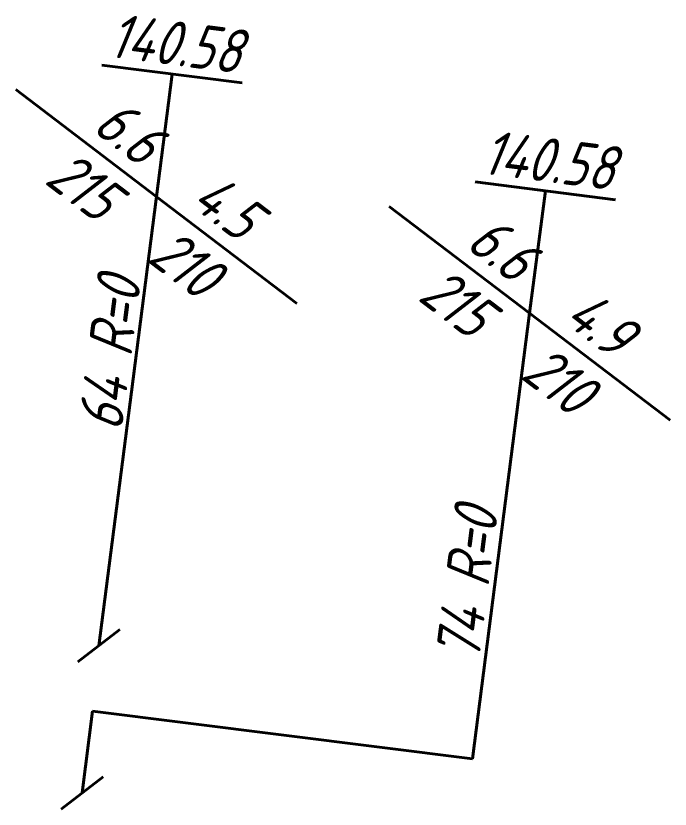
# Model space of a CAD drawing. Extents: x 10708 to 14321, y 7461 to 9444.
# Drawn here: x 13443.16 to 13461.69, y 7590.07 to 7612.55 of the extents above; entities that cross this region are included whole.
import ezdxf
from ezdxf.enums import TextEntityAlignment as Align

# ---------------------------------------------------------------- set-up
doc = ezdxf.new("R2010")
doc.units = 0
doc.styles.add('Уклоноуказатели', font='SPDS.shx', dxfattribs={"oblique": 15, "height": 2})

msp = doc.modelspace()

# ---------------------------------------------------------------- linework, layer by layer
at = {"color": 6, "lineweight": 40}
for p, q in [((13445.6, 7611.157), (13449.568, 7610.65)), ((13446.432, 7601.894), (13447.584, 7610.903)), ((13447.14, 7607.432), (13443.162, 7610.461)), ((13456.174, 7607.848), (13460.141, 7607.341)), ((13457.713, 7604.123), (13458.157, 7607.595)), ((13447.14, 7607.432), (13451.118, 7604.402)), ((13457.713, 7604.123), (13453.735, 7607.152)), ((13456.098, 7591.495), (13457.713, 7604.123)), ((13457.713, 7604.123), (13461.691, 7601.094)), ((13445.512, 7594.703), (13446.432, 7601.894)), ((13444.918, 7594.244), (13446.105, 7595.162)), ((13445.038, 7590.529), (13445.334, 7592.843)), ((13444.445, 7590.071), (13445.631, 7590.988))]:
    msp.add_line(p, q, dxfattribs=at)
at = {"color": 6, "lineweight": 40, "flags": 128}
msp.add_lwpolyline([(13445.334, 7592.843), (13456.098, 7591.495)], dxfattribs=at)

# ---------------------------------------------------------------- texts
at = {"color": 6, "lineweight": 40, "style": 'Уклоноуказатели', "oblique": 15}
for p in [(13447.616, 7611.151), (13458.189, 7607.843)]:
    msp.add_text('140.58', height=1.25, rotation=352.7096, dxfattribs=at).set_placement(p, align=Align.CENTER)
for p in [(13446.678, 7608.255), (13457.251, 7604.946)]:
    msp.add_text('6.6', height=1.25, rotation=322.7096, dxfattribs=at).set_placement(p, align=Align.RIGHT)
for p in [(13446.224, 7607.658), (13456.797, 7604.349)]:
    msp.add_text('215', height=1.25, rotation=322.7096, dxfattribs=at).set_placement(p, align=Align.TOP_RIGHT)
for s, p in [('4.5', (13448.056, 7607.205)), ('4.9', (13458.629, 7603.897))]:
    msp.add_text(s, height=1.25, rotation=322.7096, dxfattribs=at).set_placement(p)
for p in [(13447.602, 7606.609), (13458.175, 7603.3)]:
    msp.add_text('210', height=1.25, rotation=322.7096, dxfattribs=at).set_placement(p, align=Align.TOP_LEFT)
for s, p in [('64 R=0', (13445.539, 7600.831)), ('74 R=0', (13455.658, 7594.325))]:
    msp.add_text(s, height=1.25, rotation=82.7096, dxfattribs=at).set_placement(p, align=Align.MIDDLE_LEFT)

doc.saveas('drawing.dxf')
